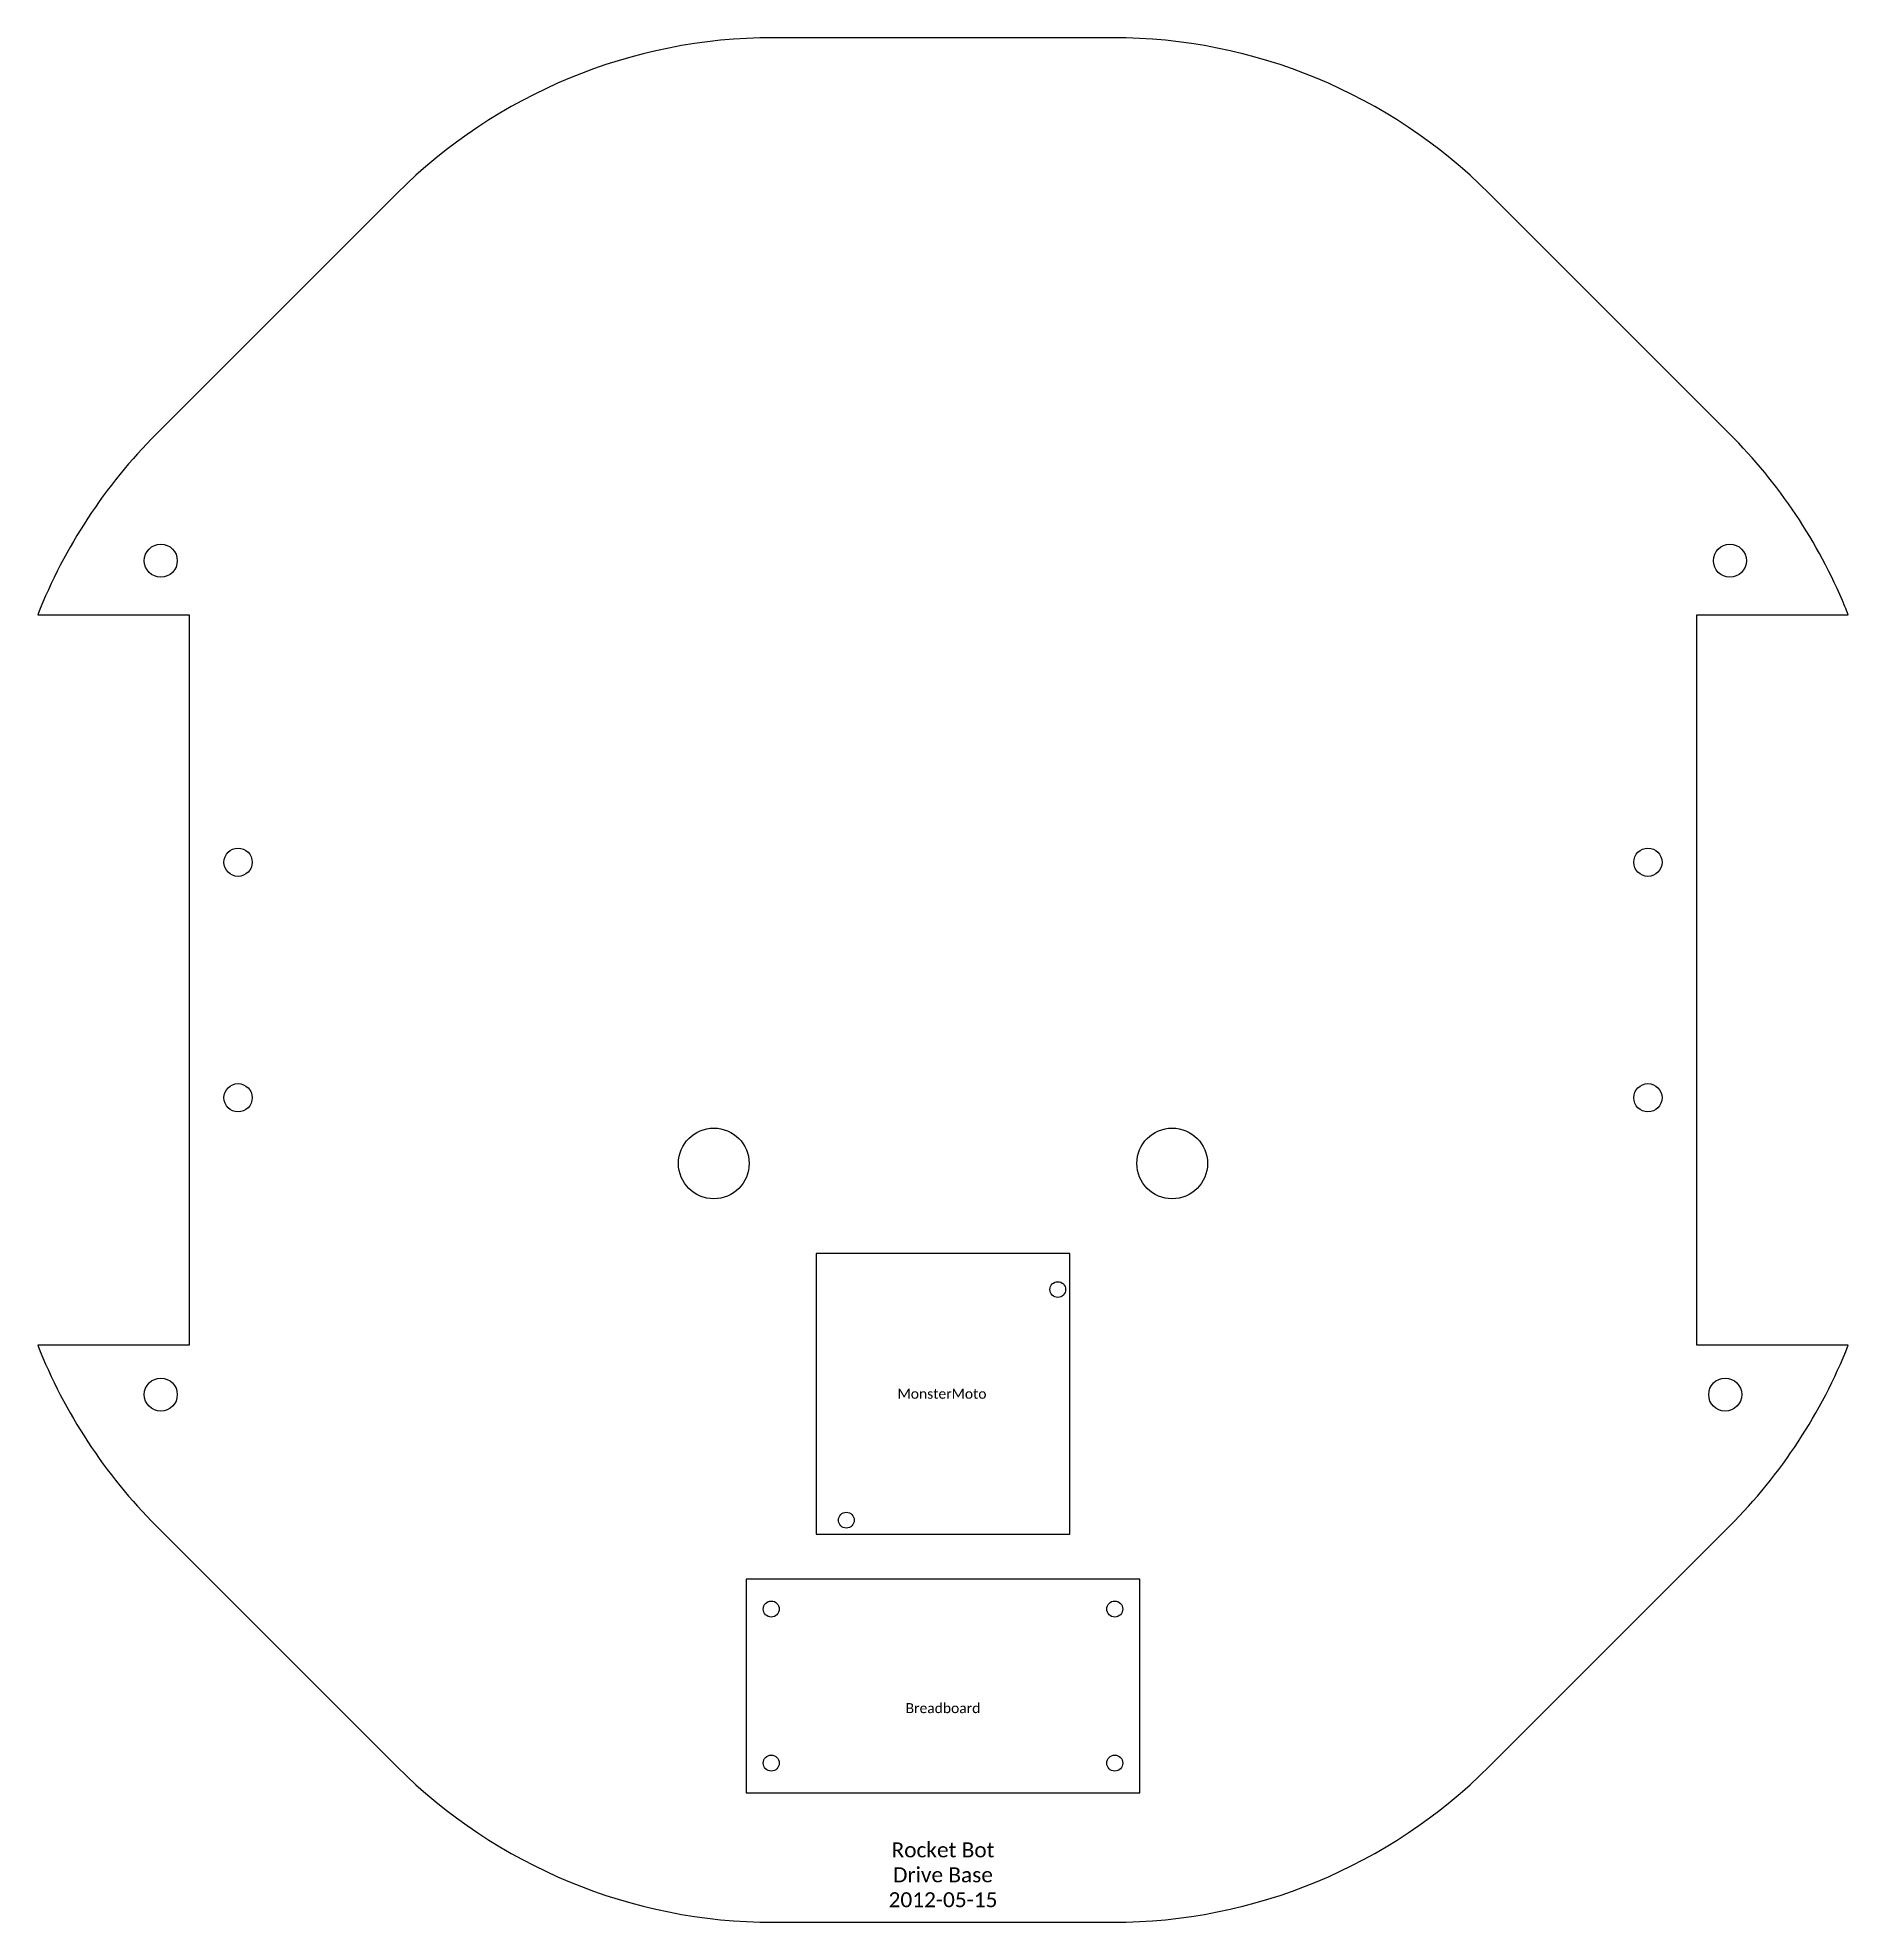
# Model space of a CAD drawing. Extents: x 1.2 to 39.6, y 5.3 to 45.3.
import ezdxf

# ---------------------------------------------------------------- set-up
doc = ezdxf.new("R2010")
doc.units = 0
doc.header["$MEASUREMENT"] = 0
doc.layers.get('0').update_dxf_attribs({"linetype": 'CONTINUOUS'})
doc.styles.get("Standard").update_dxf_attribs({"font": 'txt.shx'})

msp = doc.modelspace()

# ---------------------------------------------------------------- linework, layer by layer
at = {"color": 7, "linetype": 'CONTINUOUS'}
for points in [[(1.193431, 17.5636, 0.102797), (3.712206, 13.723523), (8.816323, 8.619406, 0.198912), (16.797245, 5.3136), (24.015555, 5.3136, 0.198912), (31.996477, 8.619406), (37.100594, 13.723523, 0.102797), (39.619369, 17.5636), (36.4064, 17.5636), (36.4064, 33.0636), (39.619369, 33.0636, 0.004262), (39.547249, 33.241999, 0.098491), (37.100594, 36.903677), (31.996477, 42.007794, 0.198912), (24.015555, 45.3136), (16.797245, 45.3136, 0.198912), (8.816323, 42.007794), (3.712206, 36.903677, 0.102797), (1.193431, 33.0636), (4.4064, 33.0636), (4.4064, 17.5636)], [(3.4564, 34.2136, -1), (4.1564, 34.2136, -1)], [(36.7564, 34.2136, -1), (37.4564, 34.2136, -1)], [(5.1464, 27.813613, -1), (5.7464, 27.813613, -1)], [(35.0664, 27.813613, -1), (35.6664, 27.813613, -1)], [(5.1464, 22.813587, -1), (5.7464, 22.813587, -1)], [(35.0664, 22.813587, -1), (35.6664, 22.813587, -1)], [(15.54265, 22.17, -1), (15.54265, 20.67, -1)], [(25.27015, 22.17, -1), (25.27015, 20.67, -1)], [(22.841962, 18.91058, -1), (22.841962, 18.57558, -1)], [(3.4564, 16.5136, -1), (4.1564, 16.5136, -1)], [(36.6564, 16.5136, -1), (37.3564, 16.5136, -1)], [(18.354014, 14.01575, -1), (18.354014, 13.68075, -1)], [(16.761424, 11.793124, -1), (16.761424, 12.133124, -1)], [(24.051376, 12.133124, -1), (24.051376, 11.793124, -1)], [(16.761424, 8.523264, -1), (16.761424, 8.863264, -1)], [(24.051376, 8.523264, -1), (24.051376, 8.863264, -1)]]:
    msp.add_lwpolyline(points, format="xyb", close=True, dxfattribs=at)
at = {"color": 10, "linetype": 'CONTINUOUS'}
for points in [[(17.7164, 19.510694), (17.7164, 13.550694), (23.0964, 13.550694), (23.0964, 19.510694)], [(24.5864, 8.058194), (24.5864, 12.598194), (16.2264, 12.598194), (16.2264, 8.058194)]]:
    msp.add_lwpolyline(points, close=True, dxfattribs=at)

# ---------------------------------------------------------------- texts
at = {"attachment_point": 5}
for s, insert, char_height, width in [('\\C3;\\fCalibri|b0|i0|;\\H0.21166585922241;MonsterMoto', (20.38515, 16.530694), 0.211666, 3.668889), ('\\C3;\\fCalibri|b0|i0|;\\H0.21166585922241;Breadboard', (20.4064, 9.858194), 0.211666, 3.668889), ('\\C3;\\fCalibri|b0|i0|;\\H0.31750242233276;Rocket Bot\\PDrive Base\\P2012-05-15', (20.4064, 6.32), 0.317502, 3.470822)]:
    msp.add_mtext(s, dxfattribs=dict(at, insert=insert, char_height=char_height, width=width))

doc.saveas('drawing.dxf')
